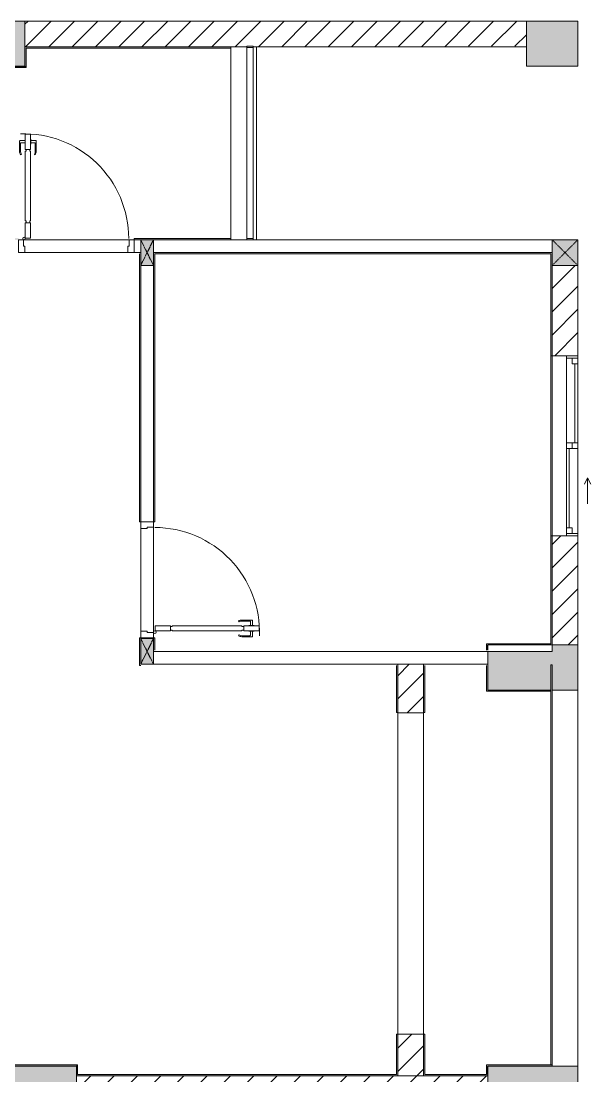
# Model space of a CAD drawing. Header units: millimetres. Extents: x 50254 to 245170, y 481 to 78637.
# Drawn here: x 240738 to 245170, y 70037 to 78237 of the extents above; entities that cross this region are included whole.
import ezdxf

# ---------------------------------------------------------------- set-up
doc = ezdxf.new("R2010")
doc.units = ezdxf.units.MM
doc.linetypes.add('IMPORT-Dash _2_', pattern=[6, 3, -3])
for name, color, linetype, lineweight in [('A-DETL-GENF-7', 53, 'Continuous', 9), ('A-DOOR-5', 53, 'Continuous', 9), ('A-FLOR-4', 53, 'Continuous', 9), ('A-FLOR-HRAL-5', 53, 'Continuous', 9), ('A-GLAZ-5', 53, 'Continuous', 9), ('A-WALL-1-1', 53, 'Continuous', 9), ('A-WALL-7', 53, 'Continuous', 9), ('A-WALL-PATT-3', 53, 'Continuous', 9), ('A-WALL-PATT-4', 130, 'Continuous', 9), ('A_1404_dwg-1', 53, 'Continuous', 9), ('I-WALL-1-1', 53, 'Continuous', 9), ('I-WALL-2', 53, 'Continuous', 9), ('S-COLS-1', 130, 'Continuous', 9), ('S-COLS-10', 130, 'IMPORT-Dash _2_', 9), ('S-COLS-2-1', 53, 'Continuous', 9), ('S-COLS-4-1', 53, 'Continuous', 9), ('S-COLS-9', 53, 'Continuous', 9), ('S-COLS-HDLN-2', 53, 'IMPORT-Dash _2_', 9)]:
    doc.layers.add(name, color=color, linetype=linetype, lineweight=lineweight)
pattern_1 = [(45, (0, 0), (-90.50967, 90.50967), [])]

# ---------------------------------------------------------------- blocks, each defined once
blk = doc.blocks.new('A_1404_dwg_NCV_TKTC_KET CAU_rvt-1-TKTC_MB HOÀN THIỆN SÀN TẦNG 3-4-4819833-KeyPlan-CH1')
at = {"layer": 'S-COLS-1'}
for points in [[(122752.5, 77886.9), (122952.5, 77886.9), (122952.6, 78236.9), (122252.6, 78236.9), (122252.6, 77886.9)], [(127252.6, 77886.9), (127252.6, 78236.9), (126852.6, 78236.9), (126852.6, 77886.9)], [(127052.6, 73036.9), (127252.4, 73036.9), (127252.4, 73386.9), (127052.5, 73386.9), (127052.5, 73336.9), (126552.5, 73336.9), (126552.6, 73036.9), (127042.5, 73036.9), (127042.5, 73231.9), (127052.5, 73231.9), (127052.5, 73036.9)], [(123352.6, 69761.9), (123352.4, 70111.9), (122052.6, 70111.7), (122052.6, 69761.9), (122862.6, 69761.9)], [(127052.6, 69761.9), (127252.6, 69761.9), (127252.6, 70111.9), (126552.6, 70111.9), (126552.6, 69761.9)]]:
    blk.add_hatch(color=256, dxfattribs=at).paths.add_polyline_path(points)
at = {"layer": 'S-COLS-2-1'}
blk.add_line((123352.6, 69836.9), (123352.6, 70036.9), dxfattribs=at)
at = {"layer": 'S-COLS-2-1', "flags": 128}
for points in [[(122952.6, 78036.9), (122952.6, 78236.9), (122252.6, 78236.9)], [(127052.5, 73036.9), (127252.4, 73036.9), (127252.4, 73386.9), (127052.5, 73386.9)], [(126552.6, 70111.9), (126552.6, 69761.9), (127252.6, 69761.9), (127252.6, 70111.9), (127052.5, 70111.9)]]:
    blk.add_lwpolyline(points, dxfattribs=at)
blk.add_lwpolyline([(127252.6, 77886.9), (127252.6, 78236.9), (126852.6, 78236.9), (126852.6, 77886.9)], close=True, dxfattribs=at)
blk = doc.blocks.new('A_1404_dwg_DOOR_CW_01 CANH MO-PANEL KINH - DIW_01-900x2200-CỬA GỖ VÂN LAMINATE-553375-TKTC_MB HOÀN THIỆN SÀN TẦNG 3-4-4819841-KeyPlan-CH1')
at = {"layer": 'A-DETL-GENF-7'}
for p, q in [((49614.6, 40123.9), (49614.6, 40203.4)), ((49657.6, 40207.4), (49618.6, 40207.4)), ((49622.6, 40186.4), (49622.6, 40123.9)), ((49657.6, 40190.4), (49626.6, 40190.4)), ((49701.6, 40207.4), (49740.6, 40207.4)), ((49701.6, 40190.4), (49732.6, 40190.4)), ((49736.6, 40186.4), (49736.6, 40123.9)), ((49744.6, 40123.9), (49744.6, 40203.4)), ((49622.7, 40098.1), (49629.3, 40102.7)), ((49736.4, 40098.1), (49729.9, 40102.7))]:
    blk.add_line(p, q, dxfattribs=at)
at = {"layer": 'A-DETL-GENF-7', "flags": 128}
for points in [[(49657.6, 40179.2), (49659.6, 40179.2), (49659.6, 40218.7), (49657.6, 40218.7)], [(49699.6, 40258.9), (49659.6, 40258.9), (49659.6, 40138.9), (49699.6, 40138.9)], [(49701.6, 40179.2), (49699.6, 40179.2), (49699.6, 40218.7), (49701.6, 40218.7)], [(49665.6, 39582.9), (49659.6, 39582.9), (49659.6, 40124.9), (49665.6, 40124.9), (49665.6, 40138.9), (49693.6, 40138.9), (49693.6, 40124.9), (49699.6, 40124.9), (49699.6, 39582.9), (49693.6, 39582.9), (49693.6, 39568.9), (49665.6, 39568.9)], [(49659.6, 39568.9), (49699.6, 39568.9), (49699.6, 39448.9), (49659.6, 39448.9)]]:
    blk.add_lwpolyline(points, close=True, dxfattribs=at)
at = {"layer": 'A-DETL-GENF-7'}
blk.add_circle((49709.6, 39446.9), 10, dxfattribs=at)
for centre, radius, start, end in [((49709.6, 39446.9), 814, 88, 180), ((49618.6, 40203.4), 4, 90, 180), ((49626.6, 40186.4), 4, 90, 180), ((49732.6, 40186.4), 4, 0, 90), ((49740.6, 40203.4), 4, 0, 90), ((49659.6, 40123.9), 45, 180, 215), ((49659.6, 40123.9), 37, 180, 215), ((49699.6, 40123.9), 37, 325, 0), ((49699.6, 40123.9), 45, 325, 0)]:
    blk.add_arc(centre, radius, start, end, dxfattribs=at)
at = {"layer": 'A-DOOR-5'}
blk.add_line((49709.6, 39436.9), (49684.6, 39436.9), dxfattribs=at)
at = {"layer": 'A-DOOR-5', "flags": 128}
for points in [[(48852.6, 39336.9), (48852.6, 39436.9), (48892.6, 39436.9), (48892.6, 39386.9), (48902.6, 39386.9), (48902.6, 39336.9)], [(49702.6, 39336.9), (49702.6, 39386.9), (49712.6, 39386.9), (49712.6, 39436.9), (49752.6, 39436.9), (49752.6, 39336.9)]]:
    blk.add_lwpolyline(points, close=True, dxfattribs=at)
blk = doc.blocks.new('A_1404_dwg_Railing - 50 x 10mm-901205-TKTC_MB HOÀN THIỆN SÀN TẦNG 3-4-4819863-KeyPlan-CH1')
at = {"layer": 'A-FLOR-HRAL-5', "flags": 128}
blk.add_lwpolyline([(52922.6, 44462), (52922.6, 44512), (52932.6, 44512), (52932.6, 44462)], close=True, dxfattribs=at)
blk = doc.blocks.new('A_1404_dwg_Railing - Railing-942460-TKTC_MB HOÀN THIỆN SÀN TẦNG 3-4-4819914-KeyPlan-CH1')
at = {"layer": 'A-FLOR-HRAL-5'}
for p, q in [((124677.5, 78031.9), (124677.5, 76546.5)), ((124727.5, 76546.5), (124727.5, 78031.9))]:
    blk.add_line(p, q, dxfattribs=at)
at = {"rotation": 270}
for p in [(80215.5, 130964.5), (80215.5, 129469.1)]:
    blk.add_blockref('A_1404_dwg_Railing - 50 x 10mm-901205-TKTC_MB HOÀN THIỆN SÀN TẦNG 3-4-4819863-KeyPlan-CH1', p, dxfattribs=at)
blk = doc.blocks.new('A_1404_dwg_G1_SOF - BO TRU - 100x200-746114-TKTC_MB HOÀN THIỆN SÀN TẦNG 3-4-4819846-KeyPlan-CH1')
at = {"layer": 'S-COLS-1'}
blk.add_hatch(color=256, dxfattribs=at).paths.add_polyline_path([(49952.6, 40036.9), (49952.6, 40236.9), (49852.6, 40236.9), (49852.6, 40036.9)])
at = {"layer": 'S-COLS-9', "flags": 128}
blk.add_lwpolyline([(49852.6, 40036.9), (49852.6, 40236.9), (49952.6, 40236.9), (49952.6, 40036.9)], close=True, dxfattribs=at)
at = {"layer": 'S-COLS-HDLN-2'}
for p, q in [((49952.6, 40036.9), (49852.6, 40236.9)), ((49852.6, 40036.9), (49952.6, 40236.9))]:
    blk.add_line(p, q, dxfattribs=at)
blk = doc.blocks.new('A_1404_dwg_DOOR_CW_01 CANH MO-PANEL KINH - DIG_01-900x2200-CỬA NHÔM KÍNH-901226-TKTC_MB HOÀN THIỆN SÀN TẦNG 3-4-4819905-KeyPlan-CH1')
at = {"layer": 'A-DETL-GENF-7'}
for p, q in [((37872.7, 26675.7), (37879.3, 26671.2)), ((37986.4, 26675.7), (37979.9, 26671.2)), ((37864.6, 26649.9), (37864.6, 26570.4)), ((37872.6, 26587.4), (37872.6, 26649.9)), ((37907.6, 26583.4), (37876.6, 26583.4)), ((37951.6, 26583.4), (37982.6, 26583.4)), ((37986.6, 26587.4), (37986.6, 26649.9)), ((37994.6, 26649.9), (37994.6, 26570.4)), ((37907.6, 26566.4), (37868.6, 26566.4)), ((37951.6, 26566.4), (37990.6, 26566.4))]:
    blk.add_line(p, q, dxfattribs=at)
at = {"layer": 'A-DETL-GENF-7', "flags": 128}
for points in [[(37909.6, 27204.9), (37949.6, 27204.9), (37949.6, 27324.9), (37909.6, 27324.9)], [(37915.6, 27190.9), (37909.6, 27190.9), (37909.6, 26648.9), (37915.6, 26648.9), (37915.6, 26634.9), (37943.6, 26634.9), (37943.6, 26648.9), (37949.6, 26648.9), (37949.6, 27190.9), (37943.6, 27190.9), (37943.6, 27204.9), (37915.6, 27204.9)], [(37907.6, 26594.7), (37909.6, 26594.7), (37909.6, 26555.2), (37907.6, 26555.2)], [(37949.6, 26514.9), (37909.6, 26514.9), (37909.6, 26634.9), (37949.6, 26634.9)], [(37951.6, 26594.7), (37949.6, 26594.7), (37949.6, 26555.2), (37951.6, 26555.2)]]:
    blk.add_lwpolyline(points, close=True, dxfattribs=at)
at = {"layer": 'A-DETL-GENF-7'}
blk.add_circle((37959.6, 27326.9), 10, dxfattribs=at)
for centre, radius, start, end in [((37959.6, 27326.9), 814, 180, 272), ((37909.6, 26649.9), 45, 145, 180), ((37909.6, 26649.9), 37, 145, 180), ((37949.6, 26649.9), 37, 0, 35), ((37949.6, 26649.9), 45, 0, 35), ((37868.6, 26570.4), 4, 180, 270), ((37876.6, 26587.4), 4, 180, 270), ((37982.6, 26587.4), 4, 270, 0), ((37990.6, 26570.4), 4, 270, 0)]:
    blk.add_arc(centre, radius, start, end, dxfattribs=at)
at = {"layer": 'A-DOOR-5'}
blk.add_line((37959.6, 27336.9), (37934.6, 27336.9), dxfattribs=at)
at = {"layer": 'A-DOOR-5', "flags": 128}
for points in [[(37152.6, 27436.9), (37102.6, 27436.9), (37102.6, 27336.9), (37142.6, 27336.9), (37142.6, 27386.9), (37152.6, 27386.9)], [(38002.6, 27436.9), (37952.6, 27436.9), (37952.6, 27386.9), (37962.6, 27386.9), (37962.6, 27336.9), (38002.6, 27336.9)]]:
    blk.add_lwpolyline(points, close=True, dxfattribs=at)
blk = doc.blocks.new('A_1404_dwg_NCV_TKTC_TANG 3 - 4_rvt-1-TKTC_MB HOÀN THIỆN SÀN TẦNG 3-4-4819943-KeyPlan-CH1')
at = {"layer": 'A-WALL-PATT-4'}
for points in [[(124552.5, 78026.9), (124552.5, 78036.9), (122952.5, 78036.9), (122952.6, 78026.9), (122962.5, 78026.9)], [(122952.6, 77886.9), (122962.5, 77886.9), (122962.5, 78026.9), (122952.5, 78026.9), (122952.5, 77886.9)], [(122862.5, 77876.9), (122962.5, 77876.9), (122962.5, 77886.9), (122862.5, 77886.9)], [(127042.5, 76426.9), (127052.5, 76426.9), (127052.5, 76436.9), (123952.5, 76436.9), (123952.5, 76426.9), (123962.5, 76426.9)], [(126552.5, 73386.9), (127042.5, 73386.9), (127042.5, 73396.9), (126542.5, 73396.9), (126542.5, 73386.9)], [(126552.5, 73346.9), (126552.5, 73386.9), (126542.5, 73386.9), (126542.5, 73346.9)], [(126542.5, 73026.9), (126552.5, 73026.9), (126552.5, 73226.9), (126542.5, 73226.9), (126542.5, 73036.9)], [(126552.5, 73026.9), (127042.5, 73026.9), (127042.5, 73036.9), (126552.5, 73036.9)], [(123352.4, 70111.9), (123352.4, 70121.9), (122042.4, 70121.9), (122042.4, 70111.9), (122862.5, 70111.9)], [(123362.4, 70046.9), (123362.4, 70121.9), (123352.4, 70121.9), (123352.6, 70046.9)], [(126552.6, 70111.9), (127052.5, 70111.9), (127052.5, 70121.9), (126542.5, 70121.9), (126542.5, 70111.9), (126552.5, 70111.9)], [(126552.5, 70046.9), (126552.5, 70111.9), (126542.5, 70111.9), (126542.5, 70046.9)], [(125852.5, 70036.9), (125852.5, 70046.9), (123352.4, 70046.9), (123352.6, 70036.9), (125842.5, 70036.9)], [(126542.5, 70036.9), (126552.5, 70036.9), (126552.5, 70046.9), (126062.5, 70046.9), (126062.5, 70036.9)]]:
    blk.add_hatch(color=256, dxfattribs=at).paths.add_polyline_path(points)
h = blk.add_hatch(color=256, dxfattribs=at)
h.paths.add_polyline_path([(123842.5, 76536.9), (124552.5, 76536.9), (124552.5, 76546.9), (123802.5, 76546.9), (123802.5, 76536.9)])
h.paths.add_polyline_path([(122862.5, 76536.9), (122902.5, 76536.9), (122902.5, 76546.9), (122852.5, 76546.9), (122852.5, 76536.9)])
h = blk.add_hatch(color=256, dxfattribs=at)
h.paths.add_polyline_path([(123852.5, 73226.9), (123852.5, 73443.1), (123842.5, 73443.1), (123842.5, 73226.9)])
h.paths.add_polyline_path([(123842.5, 74343.1), (123852.5, 74343.1), (123852.5, 76436.9), (123842.5, 76436.9), (123842.5, 75142.4)])
h = blk.add_hatch(color=256, dxfattribs=at)
h.paths.add_polyline_path([(123962.5, 73346.9), (123962.5, 73443.1), (123952.5, 73443.1), (123952.5, 73346.9)])
h.paths.add_polyline_path([(123962.5, 74343.1), (123962.5, 76426.9), (123952.5, 76426.9), (123952.5, 74343.1)])
h = blk.add_hatch(color=256, dxfattribs=at)
h.paths.add_polyline_path([(127052.5, 73386.9), (127052.5, 74235.3), (127042.5, 74235.3), (127042.5, 73386.9)])
h.paths.add_polyline_path([(127052.5, 75635.3), (127052.5, 76426.9), (127042.5, 76426.9), (127042.5, 75635.3)])
h = blk.add_hatch(color=256, dxfattribs=at)
h.paths.add_polyline_path([(125842.5, 70046.9), (125852.5, 70046.9), (125852.5, 70362.4), (125842.5, 70360.3)])
h.paths.add_polyline_path([(125842.5, 72862.4), (125852.5, 72862.4), (125852.5, 73226.9), (125842.5, 73226.9)])
h = blk.add_hatch(color=256, dxfattribs=at)
h.paths.add_polyline_path([(126052.5, 70036.9), (126062.5, 70036.9), (126062.5, 70362.4), (126052.5, 70360.3), (126052.5, 70046.9)])
h.paths.add_polyline_path([(126062.5, 72862.4), (126062.5, 73226.9), (126052.5, 73226.9), (126052.5, 72862.4)])
at = {"layer": 'A-FLOR-4'}
for p, q in [((123752.5, 76436.9), (122952.5, 76436.9)), ((123852.5, 73493.1), (123852.5, 74293.1)), ((123952.5, 74303.1), (123952.5, 73483.1)), ((125852.5, 73226.9), (125852.5, 73236.9)), ((126052.5, 73236.9), (126052.5, 73226.9)), ((126552.5, 73226.9), (126552.5, 73236.9)), ((126052.5, 70362.4), (126052.5, 72860.3)), ((125852.5, 70360.3), (126052.5, 70360.3))]:
    blk.add_line(p, q, dxfattribs=at)
at = {"layer": 'A-FLOR-4', "flags": 128}
for points in [[(126552.5, 73336.9), (127052.5, 73336.9), (127052.5, 73386.9)], [(126052.5, 72862.4), (126052.5, 72860.3), (125852.5, 72860.3), (125852.5, 70362.4), (125852.5, 72862.4)]]:
    blk.add_lwpolyline(points, dxfattribs=at)
at = {"layer": 'A-WALL-1-1'}
for p, q in [((123802.5, 76536.9), (123802.5, 76436.9)), ((124677.5, 76536.9), (123952.5, 76536.9)), ((123842.5, 76436.9), (123852.5, 76436.9)), ((123852.5, 74343.1), (123952.5, 74343.1)), ((123952.5, 73443.1), (123852.5, 73443.1))]:
    blk.add_line(p, q, dxfattribs=at)
at = {"layer": 'A-WALL-1-1', "flags": 128}
for points in [[(123952.5, 76436.9), (127052.5, 76436.9), (127052.5, 76536.9), (124727.5, 76536.9)], [(123952.5, 73236.9), (126552.5, 73236.9), (126552.5, 73336.9), (123952.5, 73336.9)]]:
    blk.add_lwpolyline(points, dxfattribs=at)
at = {"layer": 'A-WALL-7'}
for p, q in [((124552.5, 78036.9), (124677.5, 78036.9)), ((124552.5, 76546.9), (124552.5, 78026.9)), ((122942.5, 76536.9), (123762.5, 76536.9)), ((123852.5, 76536.9), (123802.5, 76536.9)), ((123752.5, 76436.9), (122952.5, 76436.9)), ((123802.5, 76436.9), (123842.5, 76436.9)), ((123852.5, 76336.9), (123852.5, 74343.1)), ((123952.5, 74343.1), (123952.5, 76336.9)), ((123852.5, 73493.1), (123852.5, 74293.1)), ((123952.5, 74303.1), (123952.5, 73483.1)), ((123852.5, 73443.1), (123852.5, 73436.9)), ((123952.5, 73436.9), (123952.5, 73443.1))]:
    blk.add_line(p, q, dxfattribs=at)
at = {"layer": 'A-WALL-7', "flags": 128}
blk.add_lwpolyline([(124727.5, 78036.9), (124752.5, 78036.9), (124752.5, 76536.9)], dxfattribs=at)
at = {"layer": 'I-WALL-1-1'}
blk.add_line((123852.5, 76436.9), (123842.5, 76436.9), dxfattribs=at)
at = {"layer": 'I-WALL-1-1', "flags": 128}
for points in [[(122852.5, 77736.9), (122862.5, 77736.9), (122862.5, 77876.9), (122962.5, 77876.9), (122962.5, 77886.9), (122962.5, 78026.9), (124552.5, 78026.9), (124552.5, 78036.9), (122952.5, 78036.9), (122952.5, 78026.9), (122952.5, 77886.9), (122862.5, 77886.9), (122852.5, 77886.9), (122852.5, 77881.9)], [(123952.5, 76536.9), (124552.5, 76536.9), (124552.5, 76546.9), (123802.5, 76546.9), (123802.5, 76536.9)], [(123842.5, 76426.9), (123842.5, 74343.1), (123852.5, 74343.1)], [(123952.5, 74343.1), (123962.5, 74343.1), (123962.5, 76426.9), (127042.5, 76426.9), (127042.5, 75635.3), (127052.5, 75635.3), (127052.5, 76426.9), (127052.5, 76436.9), (123952.5, 76436.9)], [(126552.5, 73346.9), (126552.5, 73386.9), (127042.5, 73386.9), (127052.5, 73386.9), (127052.5, 74235.3), (127042.5, 74235.3), (127042.5, 73396.9), (126542.5, 73396.9), (126542.5, 73386.9), (126542.5, 73346.9)], [(123852.5, 73443.1), (123842.5, 73443.1), (123842.5, 73226.9), (123852.5, 73226.9)], [(123962.5, 73346.9), (123962.5, 73443.1), (123952.5, 73443.1)], [(125842.5, 73226.9), (125842.5, 72862.4), (125852.5, 72862.4), (125852.5, 73226.9)], [(126052.5, 73226.9), (126052.5, 72862.4), (126062.5, 72862.4), (126062.5, 73226.9)], [(126542.5, 73226.9), (126542.5, 73026.9), (126552.5, 73026.9), (127042.5, 73026.9), (127042.5, 73036.9), (126552.5, 73036.9), (126552.5, 73226.9)]]:
    blk.add_lwpolyline(points, dxfattribs=at)
for points in [[(122042.4, 70036.9), (122052.4, 70036.9), (122052.4, 70111.9), (123352.4, 70111.9), (123352.4, 70046.9), (123352.4, 70036.9), (125852.5, 70036.9), (125852.5, 70046.9), (125852.5, 70362.4), (125842.5, 70362.4), (125842.5, 70046.9), (123362.4, 70046.9), (123362.4, 70121.9), (123352.4, 70121.9), (122042.4, 70121.9), (122042.4, 70111.9), (122042.4, 70046.9), (119062.5, 70046.9), (119062.5, 70187.4), (119052.5, 70187.4), (119052.5, 70036.9), (119062.5, 70036.9)], [(126552.5, 70111.9), (127052.5, 70111.9), (127052.5, 70121.9), (126542.5, 70121.9), (126542.5, 70111.9), (126542.5, 70046.9), (126062.5, 70046.9), (126062.5, 70362.4), (126052.5, 70362.4), (126052.5, 70036.9), (126062.5, 70036.9), (126552.5, 70036.9), (126552.5, 70046.9)]]:
    blk.add_lwpolyline(points, close=True, dxfattribs=at)
at = {"layer": 'I-WALL-2'}
for p, q in [((123802.5, 76536.9), (123852.5, 76536.9)), ((123852.5, 74343.1), (123852.5, 76336.9)), ((123952.5, 76336.9), (123952.5, 74343.1)), ((127042.5, 74235.3), (127042.5, 75635.3)), ((127052.5, 75635.3), (127052.5, 74235.3)), ((123852.5, 73436.9), (123852.5, 73443.1)), ((123952.5, 73443.1), (123952.5, 73436.9)), ((127042.5, 70121.9), (127042.5, 73026.9))]:
    blk.add_line(p, q, dxfattribs=at)
at = {"layer": 'I-WALL-2', "flags": 128}
blk.add_lwpolyline([(127042.5, 73036.9), (127042.5, 73231.9), (127052.5, 73231.9), (127052.5, 70121.9)], dxfattribs=at)
blk.add_blockref('A_1404_dwg_Railing - Railing-942460-TKTC_MB HOÀN THIỆN SÀN TẦNG 3-4-4819914-KeyPlan-CH1', (0, 0))
for name, p, rotation in [('A_1404_dwg_DOOR_CW_01 CANH MO-PANEL KINH - DIG_01-900x2200-CỬA NHÔM KÍNH-901226-TKTC_MB HOÀN THIỆN SÀN TẦNG 3-4-4819905-KeyPlan-CH1', (160905.1, 103873.9), 180), ('A_1404_dwg_G1_SOF - BO TRU - 100x200-746114-TKTC_MB HOÀN THIỆN SÀN TẦNG 3-4-4819846-KeyPlan-CH1', (173805.1, 116573.9), 180), ('A_1404_dwg_DOOR_CW_01 CANH MO-PANEL KINH - DIW_01-900x2200-CỬA GỖ VÂN LAMINATE-553375-TKTC_MB HOÀN THIỆN SÀN TẦNG 3-4-4819841-KeyPlan-CH1', (84515.6, 123195.7), 270), ('A_1404_dwg_G1_SOF - BO TRU - 100x200-746114-TKTC_MB HOÀN THIỆN SÀN TẦNG 3-4-4819846-KeyPlan-CH1', (173805.1, 113473.9), 180)]:
    blk.add_blockref(name, p, dxfattribs=dict(rotation=rotation))
blk = doc.blocks.new('A_1404_dwg_1_FAMILY RVT - W01-WxH 1400x1400xmm-V4-TKTC_MB HOÀN THIỆN SÀN TẦNG 3-4-4819953-KeyPlan-CH1')
at = {"layer": 'A-GLAZ-5'}
for p, q in [((127252.6, 75616.3), (127163.7, 75616.3)), ((127230.3, 75571.8), (127230.3, 74957.5)), ((127208.1, 74913.1), (127208.1, 74957.5)), ((127252.6, 74957.5), (127252.6, 74913.1)), ((127185.9, 74913.1), (127185.9, 74298.8)), ((127328.8, 74686.9), (127328.8, 74483.7)), ((127252.6, 74254.4), (127163.7, 74254.4))]:
    blk.add_line(p, q, dxfattribs=at)
at = {"layer": 'A-GLAZ-5', "flags": 128}
for points in [[(127252.6, 75635.3), (127052.6, 75635.3), (127052.6, 74235.3), (127252.6, 74235.3), (127252.6, 75635.3), (127252.6, 75571.8)], [(127163.7, 75635.3), (127163.7, 75616.3), (127163.7, 74957.5), (127163.7, 74913.1), (127163.7, 74298.8), (127163.7, 74235.3)], [(127163.7, 74957.5), (127252.6, 74957.5), (127252.6, 75571.8), (127208.1, 75571.8), (127208.1, 75616.3)], [(127163.7, 74913.1), (127252.6, 74913.1), (127252.6, 74254.4), (127252.6, 74235.3)], [(127354.2, 74636.1), (127328.8, 74686.9), (127303.4, 74636.1)], [(127208.1, 74254.4), (127208.1, 74298.8), (127163.7, 74298.8)]]:
    blk.add_lwpolyline(points, dxfattribs=at)
blk = doc.blocks.new('A_1404_dwg_G1_SOF - BO TRU - 200x200-V42-TKTC_MB HOÀN THIỆN SÀN TẦNG 3-4-4820022-KeyPlan-CH1')
at = {"layer": 'S-COLS-10'}
blk.add_hatch(color=256, dxfattribs=at).paths.add_polyline_path([(118702.6, 17236.9), (118702.6, 17436.9), (118502.6, 17436.9), (118502.6, 17236.9)])
at = {"layer": 'S-COLS-4-1', "flags": 128}
blk.add_lwpolyline([(118702.6, 17436.9), (118702.6, 17236.9), (118502.6, 17236.9), (118502.6, 17436.9)], close=True, dxfattribs=at)
at = {"layer": 'S-COLS-HDLN-2'}
for p, q in [((118502.6, 17436.9), (118702.6, 17236.9)), ((118702.6, 17436.9), (118502.6, 17236.9))]:
    blk.add_line(p, q, dxfattribs=at)
blk = doc.blocks.new('A_1404_dwg-4819832-KeyPlan-CH1')
at = {"layer": 'A-WALL-PATT-3'}
h = blk.add_hatch(dxfattribs=at)
h.set_pattern_fill('FP_22', color=256, style=0, pattern_type=2)
h.set_pattern_definition(pattern_1)
h.paths.add_polyline_path([(124552.5, 78036.9), (126852.6, 78041.9), (126852.6, 78236.9), (122952.6, 78236.9), (122952.6, 78036.9)])
h = blk.add_hatch(dxfattribs=at)
h.set_pattern_fill('FP_22', color=256, style=0, pattern_type=2)
h.set_pattern_definition(pattern_1)
h.paths.add_polyline_path([(127252.6, 73386.9), (127252.6, 73386.9), (127252.6, 74235.3), (127052.6, 74235.3), (127052.6, 73386.9), (127252.4, 73386.9)])
h.paths.add_polyline_path([(127252.6, 75635.3), (127252.6, 76336.9), (127052.6, 76336.9), (127052.6, 75635.3)])
h = blk.add_hatch(dxfattribs=at)
h.set_pattern_fill('FP_22', color=256, style=0, pattern_type=2)
h.set_pattern_definition(pattern_1)
h.paths.add_polyline_path([(126052.5, 70036.9), (126052.5, 70360.3), (125852.6, 70360.3), (125852.6, 70036.9)])
h.paths.add_polyline_path([(125852.6, 72860.3), (126052.5, 72862.4), (126052.5, 73236.9), (125852.6, 73236.9), (125852.6, 72862.4)])
h = blk.add_hatch(dxfattribs=at)
h.set_pattern_fill('FP_22', color=256, style=0, pattern_type=2)
h.set_pattern_definition(pattern_1)
h.paths.add_polyline_path([(126552.5, 69836.9), (126552.6, 69840.3), (126552.5, 70036.9), (123352.6, 70036.9), (123352.6, 69836.9), (124727.6, 69836.9)])
at = {"layer": 'A-WALL-1-1'}
for p, q in [((126852.6, 78036.9), (126852.6, 78236.9)), ((124752.5, 78036.9), (126852.6, 78036.9)), ((127052.6, 76336.9), (127052.6, 75635.3)), ((127252.6, 75635.3), (127252.6, 76336.9)), ((127052.6, 74235.3), (127052.6, 73386.9)), ((127252.6, 73386.9), (127252.6, 74235.3)), ((127052.6, 73386.9), (127252.4, 73386.9)), ((125852.6, 73236.9), (125852.6, 72860.3))]:
    blk.add_line(p, q, dxfattribs=at)
at = {"layer": 'A-WALL-1-1', "flags": 128}
for points in [[(126852.6, 78236.9), (122952.6, 78236.9), (122952.6, 78036.9)], [(125852.6, 70360.3), (125852.6, 70036.9), (126052.5, 70036.9), (125852.5, 70036.9)]]:
    blk.add_lwpolyline(points, dxfattribs=at)
at = {"layer": 'A-WALL-7', "flags": 128}
blk.add_lwpolyline([(127052.6, 70111.9), (127052.6, 73035.3), (127252.6, 73035.3), (127252.6, 70111.9)], dxfattribs=at)
for name, p in [('A_1404_dwg_NCV_TKTC_KET CAU_rvt-1-TKTC_MB HOÀN THIỆN SÀN TẦNG 3-4-4819833-KeyPlan-CH1', (0, 0)), ('A_1404_dwg_NCV_TKTC_TANG 3 - 4_rvt-1-TKTC_MB HOÀN THIỆN SÀN TẦNG 3-4-4819943-KeyPlan-CH1', (0, 0)), ('A_1404_dwg_G1_SOF - BO TRU - 200x200-V42-TKTC_MB HOÀN THIỆN SÀN TẦNG 3-4-4820022-KeyPlan-CH1', (8550, 59100)), ('A_1404_dwg_1_FAMILY RVT - W01-WxH 1400x1400xmm-V4-TKTC_MB HOÀN THIỆN SÀN TẦNG 3-4-4819953-KeyPlan-CH1', (0, 0))]:
    blk.add_blockref(name, p)

msp = doc.modelspace()

# ---------------------------------------------------------------- block references
at = {"layer": 'A_1404_dwg-1'}
msp.add_blockref('A_1404_dwg-4819832-KeyPlan-CH1', (117815.8, 0), dxfattribs=at)

doc.saveas('drawing.dxf')
